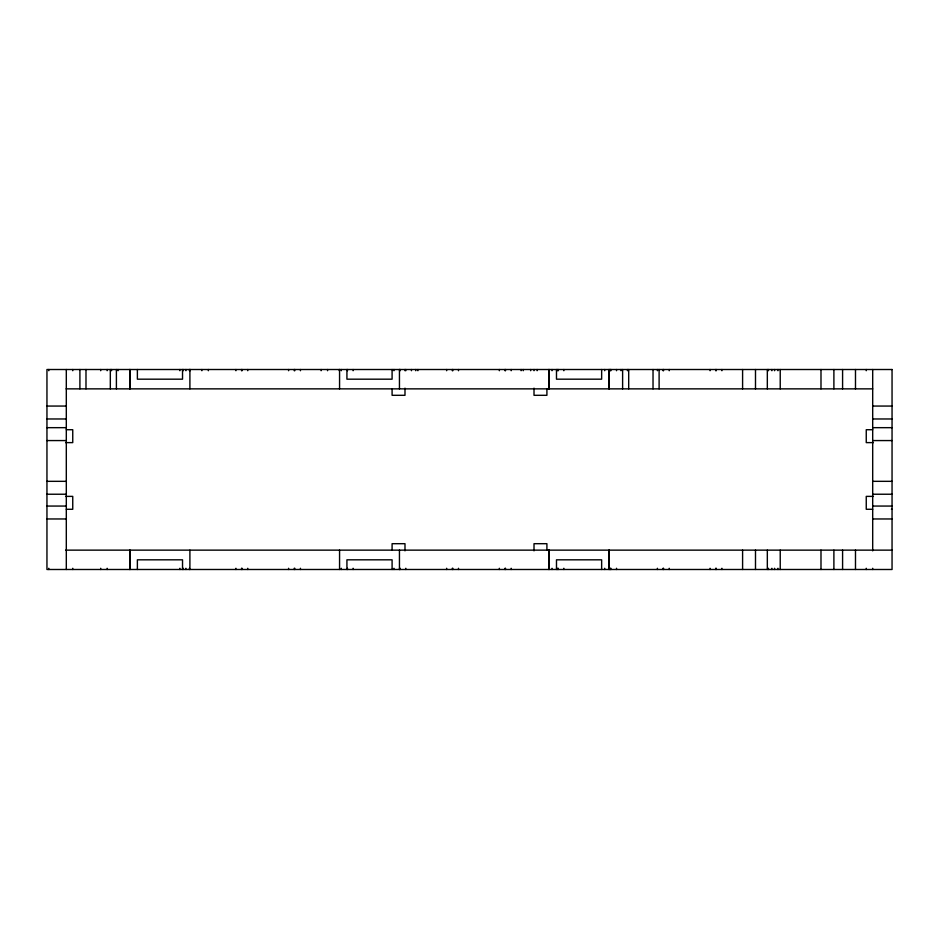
<?xml version="1.0" encoding="UTF-8"?>
<svg xmlns="http://www.w3.org/2000/svg" width="939" height="939" viewBox="0 0 939 939"><rect width="100%" height="100%" fill="white"/><g stroke="black" fill="none" stroke-linecap="round" stroke-linejoin="round"><path stroke-width="1.41" d="M66.106 388.863L872.695 388.863M46.95 406.059L66.305 406.059M872.695 406.059L892.05 406.059M46.95 418.97L66.305 418.97M872.695 418.97L892.05 418.97M46.95 427.668L66.305 427.668M872.695 427.668L892.05 427.668M66.305 429.722L72.749 429.722L72.749 442.621L65.589 442.621M872.695 429.722L866.251 429.722L866.251 442.621L873.411 442.621M46.95 440.567L66.305 440.567M872.695 440.567L892.05 440.567M46.95 481.331L66.305 481.331M872.695 481.331L892.05 481.331M46.95 494.231L66.305 494.231M872.695 494.231L892.05 494.231M65.589 496.379L72.749 496.379L72.749 509.278L66.305 509.278M873.411 496.379L866.251 496.379L866.251 509.278L872.695 509.278M46.95 506.062L66.305 506.062M872.695 506.062L892.05 506.062M891.44 509.278L892.05 509.278M46.95 518.962L66.305 518.962M872.695 518.962L892.05 518.962M65.589 550.137L892.05 550.137M872.695 369.508L872.695 550.853M872.695 568.283L872.695 569.492M866.251 369.508L866.251 370.717M866.251 568.283L866.251 569.492M855.488 369.508L855.488 388.863M855.488 550.137L855.488 569.492M842.588 369.508L842.588 388.863M842.588 550.137L842.588 569.492M833.891 369.508L833.891 388.863M833.891 550.137L833.891 569.492M820.991 369.508L820.991 388.863M820.991 550.137L820.991 569.492M780.227 369.508L780.227 388.863M780.227 550.137L780.227 569.492M777.938 369.508L777.938 370.717M777.938 568.283L777.938 569.492M774.593 369.508L774.593 370.717M774.593 568.283L774.593 569.492M771.881 369.508L771.881 370.717M771.881 568.283L771.881 569.492M768.407 369.508L768.407 370.717M768.407 568.283L768.407 569.492M767.327 369.508L767.327 388.863M767.327 550.137L767.327 569.492M755.496 369.508L755.496 388.863M755.496 550.137L755.496 569.492M742.596 369.508L742.596 388.863M742.596 550.137L742.596 569.492M721.903 369.508L721.903 370.717M721.903 568.283L721.903 569.492M716.257 369.508L716.257 370.717M716.257 568.283L716.257 569.492M715.729 369.508L715.729 370.717M715.729 568.283L715.729 569.492M710.072 369.508L710.072 370.717M710.072 568.283L710.072 569.492M669.225 369.508L669.225 370.717M669.225 568.283L669.225 569.492M663.568 369.508L663.568 370.717M663.568 568.283L663.568 569.492M663.04 369.508L663.04 370.717M663.04 568.283L663.04 569.492M659.108 369.508L659.108 388.863M657.394 369.508L657.394 370.717M657.394 568.283L657.394 569.492M653.028 369.508L653.028 388.863M628.696 369.508L628.696 388.863M627.44 369.508L627.44 370.717M622.616 369.508L622.616 388.863M620.996 369.508L620.996 370.717M616.536 369.508L616.536 370.717M616.536 568.283L616.536 569.492M610.89 369.508L610.89 370.717M610.89 568.283L610.89 569.492M610.362 369.508L610.362 370.717M610.362 568.283L610.362 569.492M609.27 369.508L609.27 388.863M609.27 550.137L609.27 569.492M609 369.508L609 388.863M609 550.137L609 569.492M604.704 369.508L604.704 370.717M604.704 568.283L604.704 569.492M601.641 369.508L601.641 379.18L556.487 379.18L556.487 369.508M601.641 569.492L601.641 559.82L556.487 559.82L556.487 569.492M563.846 369.508L563.846 370.717M563.846 568.283L563.846 569.492M558.2 369.508L558.2 370.717M558.2 568.283L558.2 569.492M557.672 369.508L557.672 370.717M557.672 568.283L557.672 569.492M552.026 369.508L552.026 370.717M552.026 568.283L552.026 569.492M549.115 369.508L549.115 388.863M549.115 550.137L549.115 569.492M548.846 369.508L548.846 388.863M548.846 550.137L548.846 569.492M546.909 388.863L546.909 395.307L534.009 395.307L534.009 388.147M546.909 550.137L546.909 543.693L534.009 543.693L534.009 550.853M537.131 369.508L537.131 370.717M534.009 369.508L534.009 370.717M530.676 369.508L530.676 370.717M523.258 369.508L523.258 370.717M521.11 369.508L521.11 370.717M511.168 369.508L511.168 370.717M511.168 568.283L511.168 569.492M505.522 369.508L505.522 370.717M505.522 568.283L505.522 569.492M504.982 369.508L504.982 370.717M504.982 568.283L504.982 569.492M499.337 369.508L499.337 370.717M499.337 568.283L499.337 569.492M458.478 369.508L458.478 370.717M458.478 568.283L458.478 569.492M452.833 369.508L452.833 370.717M452.833 568.283L452.833 569.492M452.305 369.508L452.305 370.717M452.305 568.283L452.305 569.492M446.659 369.508L446.659 370.717M446.659 568.283L446.659 569.492M417.89 369.508L417.89 370.717M415.742 369.508L415.742 370.717M411.435 369.508L411.435 370.717M405.801 369.508L405.801 370.717M405.801 568.283L405.801 569.492M404.991 369.508L404.991 370.717M404.991 388.147L404.991 395.307L392.091 395.307L392.091 388.863M404.991 550.853L404.991 543.693L392.091 543.693L392.091 550.137M400.155 369.508L400.155 370.717M400.155 568.283L400.155 569.492M399.721 369.508L399.615 370.717M399.615 568.283L399.615 569.492M399.451 369.508L399.451 388.863M399.451 550.137L399.451 569.492M393.969 369.508L393.969 370.717M393.969 568.283L393.969 569.492M392.091 369.508L392.091 379.18L346.925 379.18L346.925 369.508M392.091 569.492L392.091 559.82L346.925 559.82L346.937 569.492M353.111 369.508L353.111 370.717M353.111 568.283L353.111 569.492M347.465 369.508L347.465 370.717M347.465 568.283L347.465 569.492M341.291 369.508L341.291 370.717M341.291 568.283L341.291 569.492M339.566 369.508L339.566 388.863M339.566 550.137L339.566 569.492M339.296 369.508L339.296 370.717M327.57 369.508L327.57 370.717M321.126 369.508L321.126 370.717M300.433 369.508L300.433 370.717M300.433 568.283L300.433 569.492M294.776 369.508L294.776 370.717M294.776 568.283L294.776 569.492M294.247 369.508L294.247 370.717M294.247 568.283L294.247 569.492M288.602 369.508L288.602 370.717M288.602 568.283L288.602 569.492M247.743 369.508L247.743 370.717M247.743 568.283L247.743 569.492M242.098 369.508L242.098 370.717M242.098 568.283L242.098 569.492M241.569 369.508L241.569 370.717M241.569 568.283L241.569 569.492M235.912 369.508L235.912 370.717M235.912 568.283L235.912 569.492M208.341 369.508L208.341 370.717M201.885 369.508L201.885 370.717M190.171 369.508L190.171 370.717M189.901 369.508L189.901 388.863M189.901 550.137L189.901 569.492M189.408 369.508L189.408 370.717M189.408 568.283L189.408 569.492M185.934 369.508L185.934 370.717M185.934 568.283L185.934 569.492M183.234 369.508L183.234 370.717M183.234 568.283L183.234 569.492M182.53 369.508L182.53 379.18L137.376 379.18L137.376 369.508M182.53 569.492L182.53 559.82L137.376 559.82L137.376 569.492M179.889 369.508L179.889 370.717M179.889 568.283L179.889 569.492M130.005 369.508L130.005 388.863M130.005 550.137L130.005 569.492M129.735 369.508L129.735 388.863M129.735 550.137L129.735 569.492M118.021 369.508L118.021 370.717M116.401 369.508L116.401 388.863M111.565 369.508L111.565 370.717M110.321 369.508L110.321 388.863M107.163 369.508L107.163 370.717M107.163 568.283L107.163 569.492M100.708 369.508L100.708 370.717M100.708 568.283L100.708 569.492M85.989 369.508L85.989 388.863M79.909 369.508L79.909 388.863M72.749 369.508L72.749 370.717M72.749 568.283L72.749 569.492M66.305 369.508L66.305 569.492M48.793 369.508L48.793 370.717M48.793 568.283L48.793 569.492M892.05 369.508L46.95 369.508L46.95 569.492L892.05 569.492L892.05 369.508"/></g></svg>
